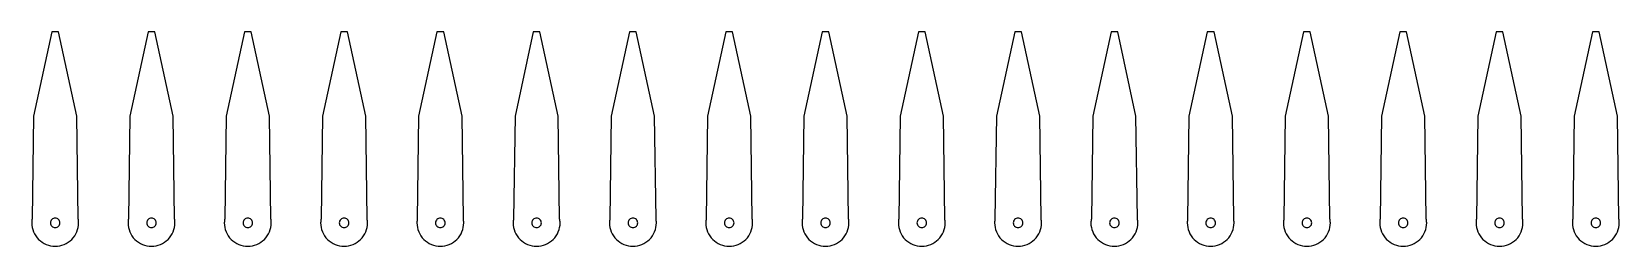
# Model space of a CAD drawing. Extents: x -83 to 83, y -11 to 11.
import ezdxf

# ---------------------------------------------------------------- set-up
doc = ezdxf.new("R2010")
doc.units = 0
doc.layers.add('3BACKPLATE', color=18, linetype='CONTINUOUS')
doc.layers.add('LAYER_1', color=18, linetype='CONTINUOUS')

msp = doc.modelspace()

# ---------------------------------------------------------------- linework, layer by layer
at = {"layer": '3BACKPLATE'}
for points in [[(-78.31, 2.39), (-80.23, 11.23), (-80.93, 11.23), (-82.85, 2.39), (-82.99, -8.36, 0.043693), (-83.03, -8.78, 0.414214), (-80.58, -11.23, 0.414214), (-78.13, -8.78, 0.043386), (-78.17, -8.36)], [(-68.24, 2.39), (-70.16, 11.23), (-70.86, 11.23), (-72.77, 2.39), (-72.92, -8.36, 0.043693), (-72.96, -8.78, 0.414214), (-70.51, -11.23, 0.414214), (-68.05, -8.78, 0.043386), (-68.1, -8.36)], [(-58.17, 2.39), (-60.08, 11.23), (-60.79, 11.23), (-62.7, 2.39), (-62.84, -8.36, 0.043693), (-62.89, -8.78, 0.414214), (-60.43, -11.23, 0.414214), (-57.98, -8.78, 0.043386), (-58.02, -8.36)], [(-48.1, 2.39), (-50.01, 11.23), (-50.71, 11.23), (-52.63, 2.39), (-52.77, -8.36, 0.043693), (-52.81, -8.78, 0.414214), (-50.36, -11.23, 0.414214), (-47.91, -8.78, 0.043386), (-47.95, -8.36)], [(-38.02, 2.39), (-39.94, 11.23), (-40.64, 11.23), (-42.56, 2.39), (-42.7, -8.36, 0.043693), (-42.74, -8.78, 0.414214), (-40.29, -11.23, 0.414214), (-37.84, -8.78, 0.043386), (-37.88, -8.36)], [(-27.95, 2.39), (-29.87, 11.23), (-30.57, 11.23), (-32.48, 2.39), (-32.63, -8.36, 0.043693), (-32.67, -8.78, 0.414214), (-30.22, -11.23, 0.414214), (-27.76, -8.78, 0.043386), (-27.81, -8.36)], [(-17.88, 2.39), (-19.79, 11.23), (-20.5, 11.23), (-22.41, 2.39), (-22.56, -8.36, 0.043693), (-22.6, -8.78, 0.414214), (-20.14, -11.23, 0.414214), (-17.69, -8.78, 0.043386), (-17.73, -8.36)], [(-7.81, 2.39), (-9.72, 11.23), (-10.42, 11.23), (-12.34, 2.39), (-12.48, -8.36, 0.043693), (-12.52, -8.78, 0.414214), (-10.07, -11.23, 0.414214), (-7.62, -8.78, 0.043386), (-7.66, -8.36)], [(2.27, 2.39), (0.35, 11.23), (-0.35, 11.23), (-2.27, 2.39), (-2.41, -8.36, 0.043693), (-2.45, -8.78, 0.414214), (0, -11.23, 0.414214), (2.45, -8.78, 0.043386), (2.41, -8.36)], [(12.34, 2.39), (10.42, 11.23), (9.72, 11.23), (7.81, 2.39), (7.66, -8.36, 0.043693), (7.62, -8.78, 0.414214), (10.07, -11.23, 0.414214), (12.52, -8.78, 0.043386), (12.48, -8.36)], [(22.41, 2.39), (20.5, 11.23), (19.79, 11.23), (17.88, 2.39), (17.73, -8.36, 0.043693), (17.69, -8.78, 0.414214), (20.14, -11.23, 0.414214), (22.6, -8.78, 0.043386), (22.56, -8.36)], [(32.48, 2.39), (30.57, 11.23), (29.87, 11.23), (27.95, 2.39), (27.81, -8.36, 0.043693), (27.76, -8.78, 0.414214), (30.22, -11.23, 0.414214), (32.67, -8.78, 0.043386), (32.63, -8.36)], [(42.56, 2.39), (40.64, 11.23), (39.94, 11.23), (38.02, 2.39), (37.88, -8.36, 0.043693), (37.84, -8.78, 0.414214), (40.29, -11.23, 0.414214), (42.74, -8.78, 0.043386), (42.7, -8.36)], [(52.63, 2.39), (50.71, 11.23), (50.01, 11.23), (48.1, 2.39), (47.95, -8.36, 0.043693), (47.91, -8.78, 0.414214), (50.36, -11.23, 0.414214), (52.81, -8.78, 0.043386), (52.77, -8.36)], [(62.7, 2.39), (60.79, 11.23), (60.08, 11.23), (58.17, 2.39), (58.02, -8.36, 0.043693), (57.98, -8.78, 0.414214), (60.43, -11.23, 0.414214), (62.89, -8.78, 0.043386), (62.84, -8.36)], [(72.77, 2.39), (70.86, 11.23), (70.16, 11.23), (68.24, 2.39), (68.1, -8.36, 0.043693), (68.05, -8.78, 0.414214), (70.51, -11.23, 0.414214), (72.96, -8.78, 0.043386), (72.92, -8.36)], [(82.85, 2.39), (80.93, 11.23), (80.23, 11.23), (78.31, 2.39), (78.17, -8.36, 0.043693), (78.13, -8.78, 0.414214), (80.58, -11.23, 0.414214), (83.03, -8.78, 0.043386), (82.99, -8.36)]]:
    msp.add_lwpolyline(points, format="xyb", close=True, dxfattribs=at)
at = {"layer": 'LAYER_1'}
for points in [[(-80.58, -8.28, 0.414214), (-81.08, -8.78, 0.414214), (-80.58, -9.28, 0.414214), (-80.08, -8.78, 0.414214)], [(-70.51, -8.28, 0.414214), (-71.01, -8.78, 0.414214), (-70.51, -9.28, 0.414214), (-70.01, -8.78, 0.414214)], [(-60.43, -8.28, 0.414214), (-60.93, -8.78, 0.414214), (-60.43, -9.28, 0.414214), (-59.93, -8.78, 0.414214)], [(-50.36, -8.28, 0.414214), (-50.86, -8.78, 0.414214), (-50.36, -9.28, 0.414214), (-49.86, -8.78, 0.414214)], [(-40.29, -8.28, 0.414214), (-40.79, -8.78, 0.414214), (-40.29, -9.28, 0.414214), (-39.79, -8.78, 0.414214)], [(-30.22, -8.28, 0.414214), (-30.72, -8.78, 0.414214), (-30.22, -9.28, 0.414214), (-29.72, -8.78, 0.414214)], [(-20.14, -8.28, 0.414214), (-20.64, -8.78, 0.414214), (-20.14, -9.28, 0.414214), (-19.64, -8.78, 0.414214)], [(-10.07, -8.28, 0.414214), (-10.57, -8.78, 0.414214), (-10.07, -9.28, 0.414214), (-9.57, -8.78, 0.414214)], [(0, -8.28, 0.414214), (-0.5, -8.78, 0.414214), (0, -9.28, 0.414214), (0.5, -8.78, 0.414214)], [(10.07, -8.28, 0.414214), (9.57, -8.78, 0.414214), (10.07, -9.28, 0.414214), (10.57, -8.78, 0.414214)], [(20.14, -8.28, 0.414214), (19.64, -8.78, 0.414214), (20.14, -9.28, 0.414214), (20.64, -8.78, 0.414214)], [(30.22, -8.28, 0.414214), (29.72, -8.78, 0.414214), (30.22, -9.28, 0.414214), (30.72, -8.78, 0.414214)], [(40.29, -8.28, 0.414214), (39.79, -8.78, 0.414214), (40.29, -9.28, 0.414214), (40.79, -8.78, 0.414214)], [(50.36, -8.28, 0.414214), (49.86, -8.78, 0.414214), (50.36, -9.28, 0.414214), (50.86, -8.78, 0.414214)], [(60.43, -8.28, 0.414214), (59.93, -8.78, 0.414214), (60.43, -9.28, 0.414214), (60.93, -8.78, 0.414214)], [(70.51, -8.28, 0.414214), (70.01, -8.78, 0.414214), (70.51, -9.28, 0.414214), (71.01, -8.78, 0.414214)], [(80.58, -8.28, 0.414214), (80.08, -8.78, 0.414214), (80.58, -9.28, 0.414214), (81.08, -8.78, 0.414214)]]:
    msp.add_lwpolyline(points, format="xyb", close=True, dxfattribs=at)

doc.saveas('drawing.dxf')
